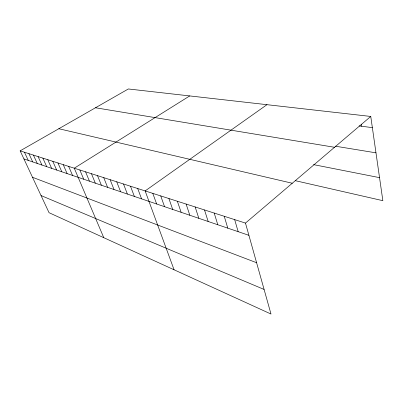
<?xml version="1.0" encoding="UTF-8"?>
<svg xmlns="http://www.w3.org/2000/svg" width="403" height="403" viewBox="0 0 403 403"><rect width="100%" height="100%" fill="white"/><g stroke="black" fill="none" stroke-linecap="round" stroke-linejoin="round"><path stroke-width="0.6" d="M370.755 116.452L128.35 88.967L20.15 150.848L245.477 223.086L370.755 116.452L382.85 200.679L295.359 180.695M266.967 104.684L145.145 190.921L174.071 269.778M189.707 95.924L74.268 168.197L103.778 237.684M359.093 125.922L372.362 127.63M335.321 146.188L375.979 152.838M95.491 107.762L334.525 147.286M313.549 164.626L379.545 177.647M58.823 128.733L292.271 183.254M23.923 158.923L248.908 235.322M32.497 177.275L256.595 262.721M41.035 195.551L264.096 289.445M20.15 150.848L49.05 212.698L270.992 314.033L245.477 223.086M24.477 152.233L28.26 160.394M28.905 153.654L32.703 161.905M33.449 155.11L37.257 163.452M38.104 156.606L41.922 165.034M42.874 158.132L46.708 166.661M47.771 159.704L51.614 168.328M52.793 161.316L56.647 170.036M57.951 162.968L61.81 171.789M63.246 164.666L67.11 173.587M68.681 166.409L72.555 175.436M79.839 169.985L83.723 179.229M85.562 171.819L89.451 181.174M91.446 173.708L95.34 183.174M97.496 175.648L101.39 185.229M103.722 177.642L107.611 187.34M110.125 179.693L114.009 189.516M116.714 181.808L120.598 191.752M123.504 183.985L127.378 194.055M130.496 186.226L134.365 196.427M137.71 188.539L141.564 198.87M152.813 193.38L156.641 203.989M160.737 195.918L164.54 206.674M168.912 198.543L172.696 209.444M177.365 201.248L181.123 212.3M186.105 204.054L189.828 215.262M195.148 206.951L198.835 218.32M204.507 209.953L208.155 221.484M214.2 213.056L217.801 224.758M224.244 216.28L227.796 228.153M234.662 219.62L238.158 231.67M361.274 124.401L361.556 126.24"/></g></svg>
